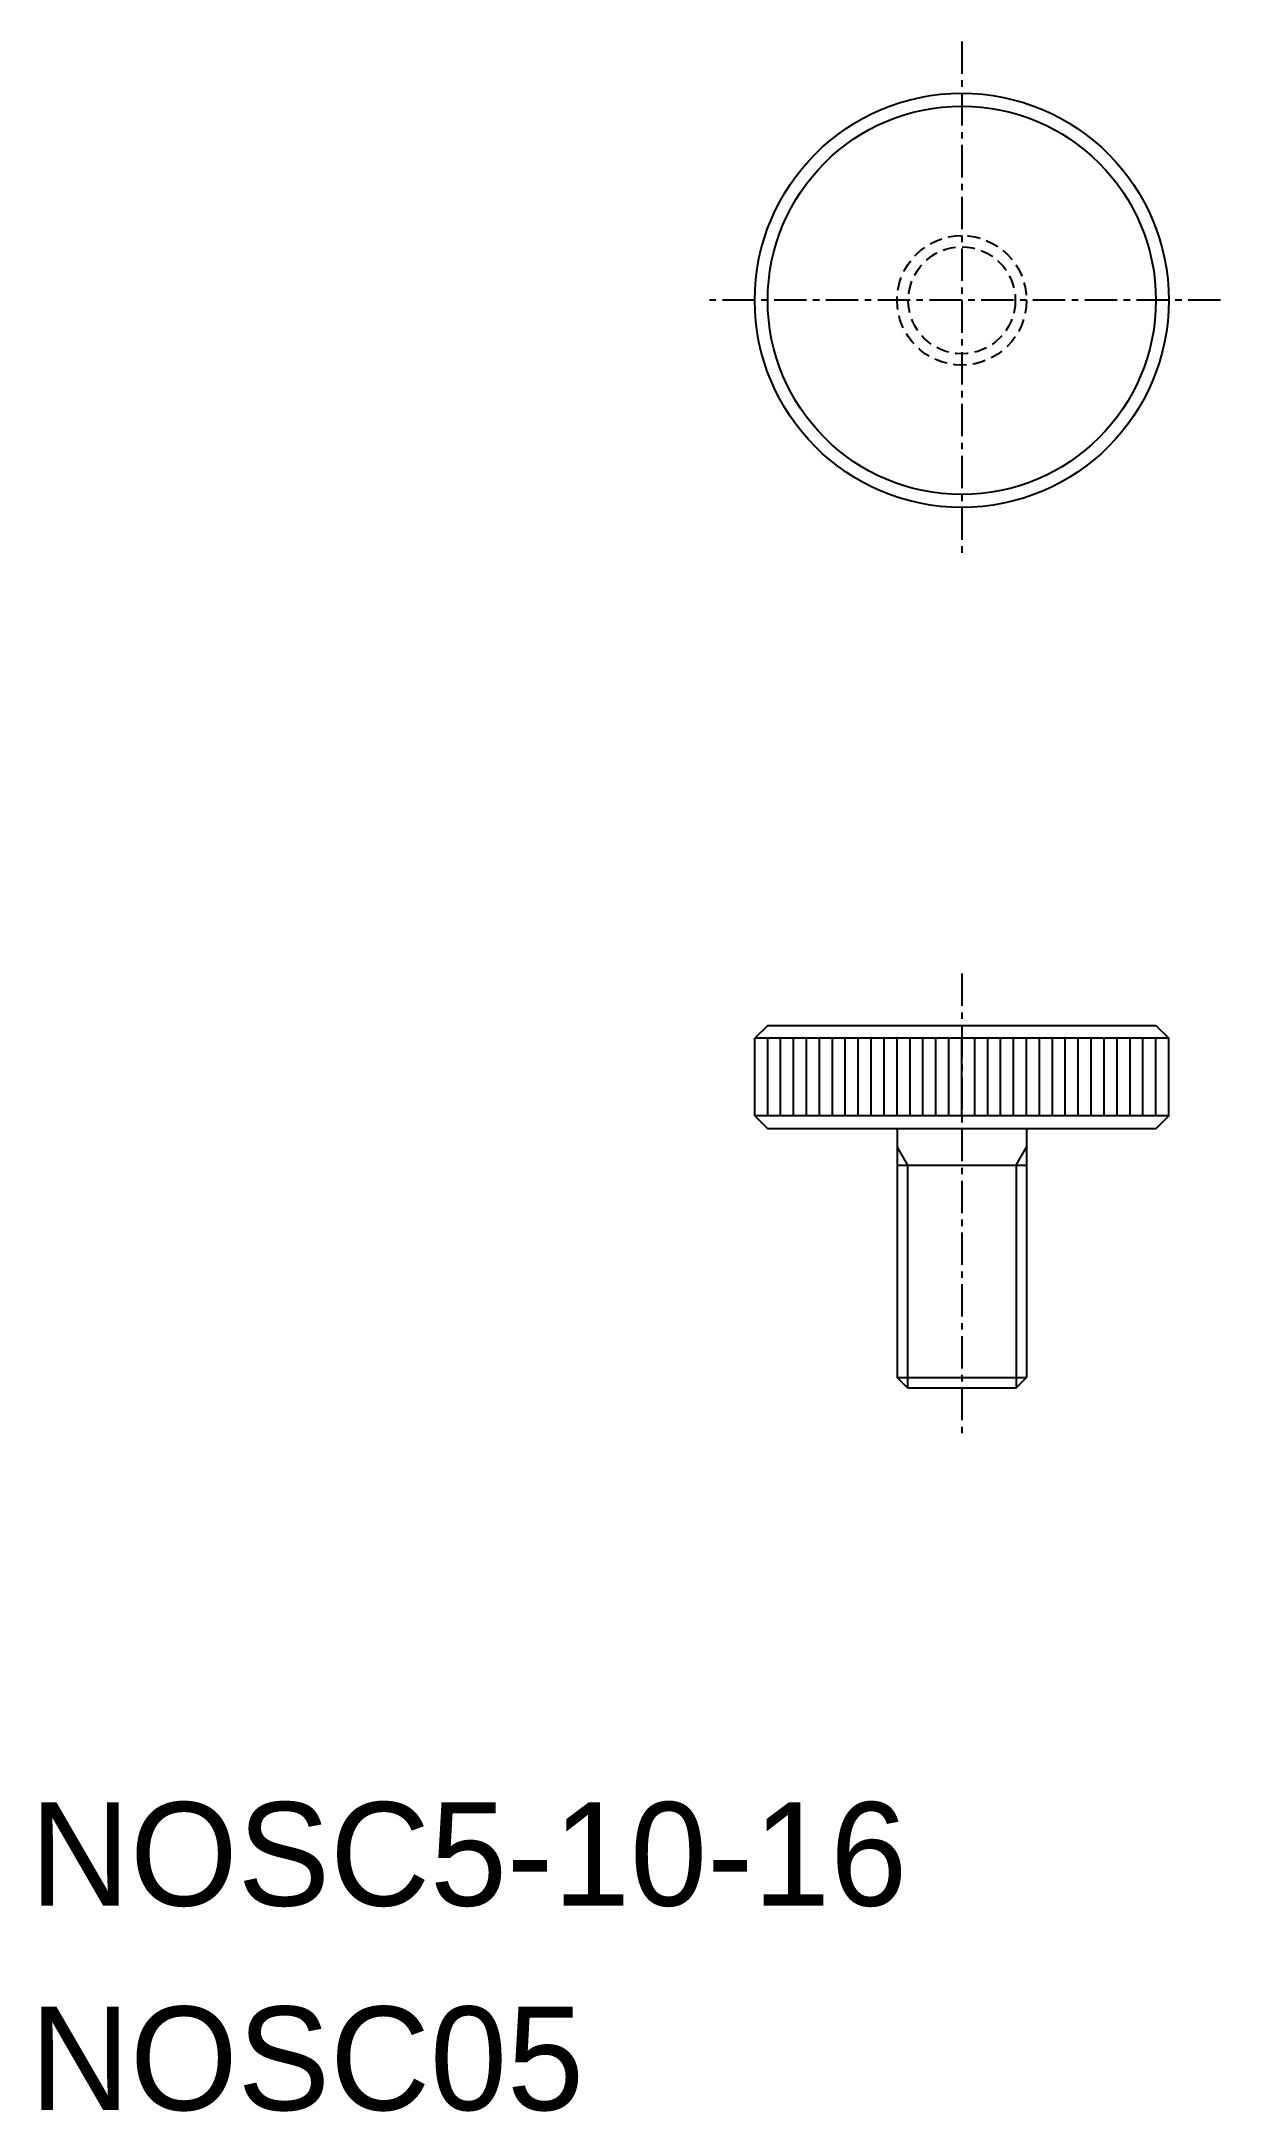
# Model space of a CAD drawing. Extents: x -13271 to -13225.5, y -341.8 to -261.9.
import ezdxf

# ---------------------------------------------------------------- set-up
doc = ezdxf.new("R2010")
doc.units = 0
doc.linetypes.add('CENTER', pattern=[2, 1.25, -0.25, 0.25, -0.25])
doc.linetypes.add('DASHED', pattern=[0.75, 0.5, -0.25])
doc.layers.get('0').update_dxf_attribs({"linetype": 'CONTINUOUS'})
doc.layers.add('CENTER', color=1, linetype='CENTER')

msp = doc.modelspace()

# ---------------------------------------------------------------- linework, layer by layer
at = {"color": 7, "linetype": 'CONTINUOUS'}
for p, q in [((-13242.969, -299.891), (-13243.469, -300.391)), ((-13243.469, -303.391), (-13243.469, -300.391)), ((-13227.469, -300.391), (-13243.469, -300.391)), ((-13242.969, -299.891), (-13227.969, -299.891)), ((-13242.969, -303.391), (-13242.969, -300.391)), ((-13242.469, -303.391), (-13242.469, -300.391)), ((-13241.969, -303.391), (-13241.969, -300.391)), ((-13241.469, -303.391), (-13241.469, -300.391)), ((-13240.969, -303.391), (-13240.969, -300.391)), ((-13240.469, -303.391), (-13240.469, -300.391)), ((-13239.969, -303.391), (-13239.969, -300.391)), ((-13239.469, -303.391), (-13239.469, -300.391)), ((-13238.969, -303.391), (-13238.969, -300.391)), ((-13238.469, -303.391), (-13238.469, -300.391)), ((-13237.969, -303.391), (-13237.969, -300.391)), ((-13237.469, -303.391), (-13237.469, -300.391)), ((-13236.969, -303.391), (-13236.969, -300.391)), ((-13236.469, -303.391), (-13236.469, -300.391)), ((-13235.969, -303.391), (-13235.969, -300.391)), ((-13235.469, -303.391), (-13235.469, -300.391)), ((-13234.969, -303.391), (-13234.969, -300.391)), ((-13234.469, -303.391), (-13234.469, -300.391)), ((-13233.969, -303.391), (-13233.969, -300.391)), ((-13233.469, -303.391), (-13233.469, -300.391)), ((-13232.969, -303.391), (-13232.969, -300.391)), ((-13232.469, -303.391), (-13232.469, -300.391)), ((-13231.969, -303.391), (-13231.969, -300.391)), ((-13231.469, -303.391), (-13231.469, -300.391)), ((-13230.969, -303.391), (-13230.969, -300.391)), ((-13230.469, -303.391), (-13230.469, -300.391)), ((-13229.969, -303.391), (-13229.969, -300.391)), ((-13229.469, -303.391), (-13229.469, -300.391)), ((-13228.969, -303.391), (-13228.969, -300.391)), ((-13228.469, -303.391), (-13228.469, -300.391)), ((-13227.969, -299.891), (-13227.469, -300.391)), ((-13227.969, -303.391), (-13227.969, -300.391)), ((-13227.469, -303.391), (-13227.469, -300.391)), ((-13243.469, -303.391), (-13242.969, -303.891)), ((-13227.469, -303.391), (-13243.469, -303.391)), ((-13235.469, -303.391), (-13235.469, -303.391)), ((-13231.469, -303.391), (-13231.469, -303.391)), ((-13227.469, -303.391), (-13227.969, -303.891)), ((-13227.969, -303.891), (-13242.969, -303.891)), ((-13237.969, -303.891), (-13237.969, -313.491)), ((-13232.969, -303.891), (-13232.969, -313.491)), ((-13237.969, -305.291), (-13232.969, -305.291)), ((-13237.869, -304.772), (-13237.869, -304.772)), ((-13237.769, -304.945), (-13237.769, -304.945)), ((-13237.569, -313.891), (-13237.969, -313.491)), ((-13237.969, -313.491), (-13232.969, -313.491)), ((-13237.569, -313.891), (-13233.369, -313.891)), ((-13233.369, -313.891), (-13232.969, -313.491))]:
    msp.add_line(p, q, dxfattribs=at)
at = {"color": 3, "linetype": 'CONTINUOUS'}
for p, q in [((-13237.969, -304.599), (-13237.569, -305.291)), ((-13233.369, -305.291), (-13232.969, -304.599)), ((-13237.569, -305.291), (-13237.569, -313.891)), ((-13233.369, -305.291), (-13233.369, -313.891))]:
    msp.add_line(p, q, dxfattribs=at)
at = {"color": 7, "linetype": 'CONTINUOUS'}
for radius in [8, 7.5]:
    msp.add_circle((-13235.469, -271.891), radius, dxfattribs=at)
at = {"color": 3, "linetype": 'DASHED'}
for radius in [2.5, 2.067]:
    msp.add_circle((-13235.469, -271.891), radius, dxfattribs=at)
at = {"layer": 'CENTER', "color": 1, "linetype": 'CENTER'}
for p, q in [((-13235.469, -261.891), (-13235.469, -281.891)), ((-13225.469, -271.891), (-13245.469, -271.891)), ((-13235.469, -297.891), (-13235.469, -315.891))]:
    msp.add_line(p, q, dxfattribs=at)

# ---------------------------------------------------------------- texts
at = {"color": 7, "linetype": 'CONTINUOUS'}
for s, p in [('NOSC5-10-16', (-13271.469, -333.891)), ('NOSC05', (-13271.469, -341.784))]:
    msp.add_text(s, height=4, dxfattribs=at).set_placement(p)

doc.saveas('drawing.dxf')
